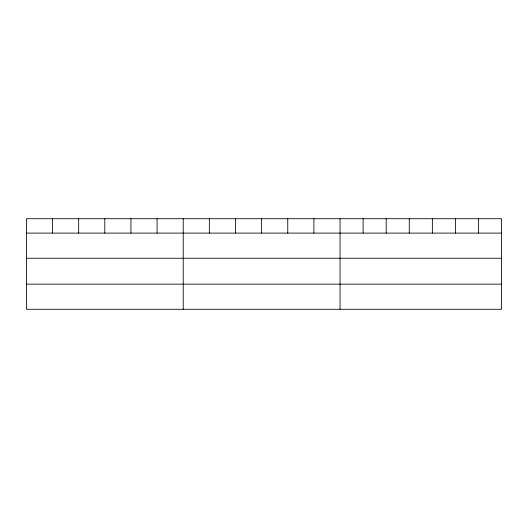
<?xml version="1.0" encoding="UTF-8"?>
<svg xmlns="http://www.w3.org/2000/svg" width="528" height="528" viewBox="0 0 528 528"><rect width="100%" height="100%" fill="white"/><g stroke="black" fill="none" stroke-linecap="round" stroke-linejoin="round"><path stroke-width="0.79" d="M501.6 258.245L501.6 218.717L26.4 218.717L26.4 309.283L501.6 309.283L501.6 258.245L26.4 258.245M26.4 233.105L501.6 233.105M26.4 284.143L501.6 284.143M478.52 218.717L478.52 233.105M455.44 218.717L455.44 233.105M432.359 218.717L432.359 233.105M409.273 218.717L409.273 233.105M386.192 218.717L386.192 233.105M363.112 218.717L363.112 233.105M340.032 218.717L340.032 309.283M313.896 218.717L313.896 233.105M287.76 218.717L287.76 233.105M261.624 218.717L261.624 233.105M235.488 218.717L235.488 233.105M209.352 218.717L209.352 233.105M183.216 218.717L183.216 309.283M157.08 218.717L157.08 233.105M130.944 218.717L130.944 233.105M104.808 218.717L104.808 233.105M78.672 218.717L78.672 233.105M52.536 218.717L52.536 233.105"/></g></svg>
